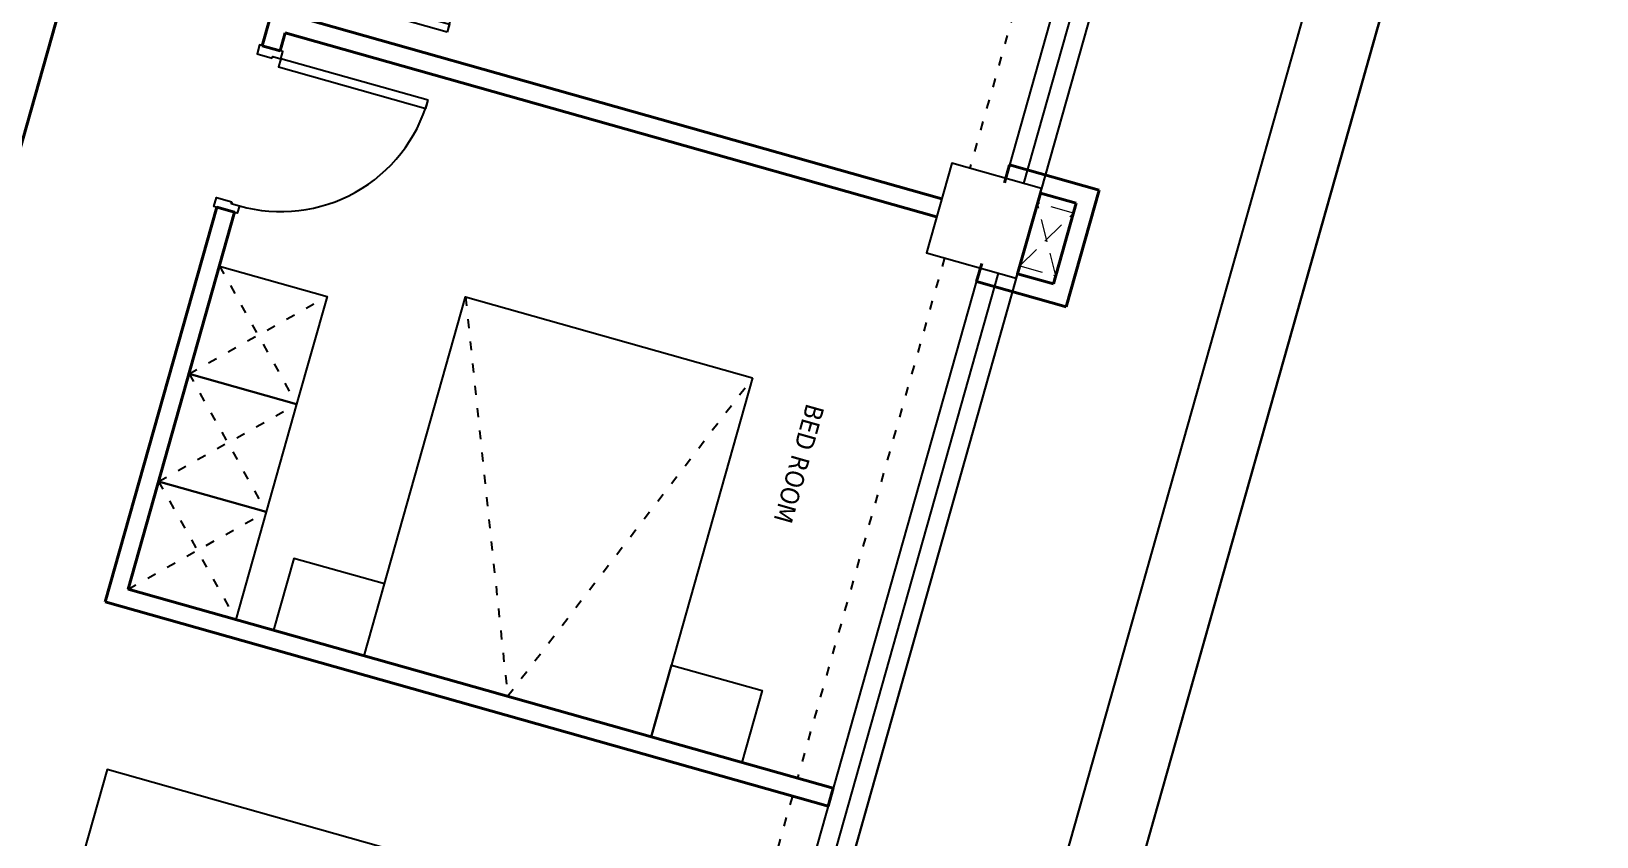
# Model space of a CAD drawing. Header units: millimetres. Extents: x -361654186 to 361255443, y -278569811 to 278836587.
# Drawn here: x -22508 to -14112, y 144167 to 148487 of the extents above; entities that cross this region are included whole.
import ezdxf

# ---------------------------------------------------------------- set-up
doc = ezdxf.new("R2010")
doc.units = ezdxf.units.MM
doc.header["$MEASUREMENT"] = 0
doc.linetypes.add('ACAD_ISO03W100', pattern=[30, 12, -18])
doc.linetypes.add('HIDDEN', pattern=[0.375, 0.25, -0.125])
for name, color, linetype in [('1VinaPVC-Text', 9, 'Continuous'), ('A-_FURN----_E-_N', 251, 'Continuous'), ('A-CORE-OTLN', 6, 'Continuous'), ('IDEA - dim', 251, 'Continuous'), ('KT-Net manh', 139, 'Continuous'), ('Xref_NT1+NT2_MBDV Cot vach_220729$0$ccu12-Thay', 7, 'Continuous')]:
    doc.layers.add(name, color=color, linetype=linetype)
doc.layers.add('DO DIEN TICH SAN', color=40, linetype='Continuous', plot=False)
doc.layers.add('KT-lomo nuoc', color=3, linetype='HIDDEN', lineweight=5)
doc.layers.add('KT-Net cat', color=1, linetype='Continuous', lineweight=40)
doc.styles.add('Tahoma', font='tahoma.ttf')

# ---------------------------------------------------------------- blocks, each defined once
blk = doc.blocks.new('d900n')
for points in [[(20, -50), (20, -40), (65, -40), (65, 0), (-65, 0), (-65, -50)], [(885, -40), (65, -40), (65, -85), (885, -85)], [(20, -850), (20, -860), (65, -860), (65, -900), (-65, -900), (-65, -850)]]:
    blk.add_lwpolyline(points, close=True)
blk.add_arc((65, -40), 820, 270, 0)
blk = doc.blocks.new('A$C49EF45C1')
at = {"layer": 'A-_FURN----_E-_N', "linetype": 'Continuous', "elevation": 0}
for points in [[(-4129.9, 11975.2), (-3529.9, 11975.2), (-3529.9, 11375.2), (-4129.9, 11375.2), (-4129.9, 11975.2)], [(-4129.9, 11375.2), (-3529.9, 11375.2), (-3530, 10775.2), (-4130, 10775.2), (-4129.9, 11375.2)], [(-4130, 10775.2), (-3530, 10775.2), (-3530, 10175.2), (-4130, 10175.2), (-4130, 10775.2)]]:
    blk.add_lwpolyline(points, close=True, dxfattribs=at)
at = {"layer": 'A-CORE-OTLN', "color": 2, "elevation": 0}
blk.add_lwpolyline([(0, 13075.2), (0, 13575.2), (-500, 13575.2), (-500, 13075.2)], close=True, dxfattribs=at)
at = {"layer": 'IDEA - dim'}
for p, q in [((-200, 19850.2, 0), (-200, 13575.2, 0)), ((-100, 19850.2, 0), (-100, 13575.2, 0)), ((0, 19850.2, 0), (0, 13575.2, 0)), ((-200, 13075.2), (-200, 4875.2, 0)), ((-100, 13075.2), (-100, 4875.2, 0)), ((0, 13075.2), (0, 4875.2, 0))]:
    blk.add_line(p, q, dxfattribs=at)
at = {"layer": 'IDEA - dim', "elevation": 0}
for points in [[(-1215, 12175.2), (-1215, 10175.2), (-2815, 10175.2), (-2815, 12175.2)], [(-2815, 10175.2), (-2815, 10575.2), (-3320, 10575.2), (-3320, 10175.2)], [(-1215, 10175.2), (-1215, 10575.2), (-710, 10575.2), (-710, 10175.2)]]:
    blk.add_lwpolyline(points, close=True, dxfattribs=at)
at = {"layer": 'IDEA - dim', "extrusion": (-2.86323e-12, -6.34077e-06, 1), "elevation": -0.1}
blk.add_lwpolyline([(-583, 8650.6), (-583, 9213.7), (-3975.1, 9213.7), (-3975.1, 8378.4)], dxfattribs=at)
at = {"layer": 'KT-Net cat'}
for p, q in [((-5330, 11100.2), (-5330, 15475.2)), ((-4230, 13175.2), (-4230, 13475.2)), ((-500, 13375.2, 0), (-4130, 13375.2, 0)), ((-500, 13275.2, 0), (-4130, 13275.2, 0)), ((-4130, 13275.2, 0), (-4130, 13175.2, 0)), ((-4130, 13175.2, 0), (-4230, 13175.2, 0)), ((-4230, 10075.2), (-4230, 12275.2)), ((-4130, 12275.2, 0), (-4230, 12275.2, 0)), ((-4130, 12275.2, 0), (-4130, 10175.2, 0)), ((-200, 10175.2), (-4130, 10175.2)), ((-200, 10175.2, 0), (-200, 10075.2, 0)), ((-200, 10075.2), (-4230, 10075.2))]:
    blk.add_line(p, q, dxfattribs=at)
at = {"layer": 'KT-Net manh', "linetype": 'ACAD_ISO03W100', "ltscale": 4}
for p, q in [((-400, 16475.2, 0), (-400, 13575.2, 0)), ((-400, 13075.2, 0), (-400, 10175.2)), ((-4129.9, 11975.2, 0), (-3529.9, 11375.2, 0)), ((-4129.9, 11375.2, 0), (-3529.9, 11975.2, 0)), ((-4130, 10775.2, 0), (-3529.9, 11375.2, 0)), ((-4129.9, 11375.2, 0), (-3530, 10775.2, 0)), ((-4130, 10775.2, 0), (-3530, 10175.2, 0)), ((-4130, 10175.2, 0), (-3530, 10775.2, 0)), ((-400, 10075.2), (-400, 4875.2, 0))]:
    blk.add_line(p, q, dxfattribs=at)
at = {"layer": 'KT-Net manh', "linetype": 'ACAD_ISO03W100', "ltscale": 4, "elevation": 0}
blk.add_lwpolyline([(-2815, 12175.2), (-2015, 10175.2), (-1215, 12175.2)], dxfattribs=at)
at = {"layer": 'IDEA - dim', "xscale": -1, "rotation": 179.9978847988566}
blk.add_blockref('d900n', (-4180, 13475.2, 0), dxfattribs=at)
at = {"layer": 'IDEA - dim', "rotation": 0.002115201143256861}
blk.add_blockref('d900n', (-4180, 13175.2, 0), dxfattribs=at)
at = {"layer": '1VinaPVC-Text', "style": 'Tahoma'}
blk.add_text('BED ROOM', height=100, rotation=269.99788, dxfattribs=at).set_placement((-900.1, 12126.8, 0))
blk = doc.blocks.new('*U275')
at = {"layer": 'KT-lomo nuoc', "ltscale": 500}
for p, q in [((-21.5, -402.5), (0, 0)), ((157.2, -312.7), (-178.7, -89.8))]:
    blk.add_line(p, q, dxfattribs=at)
blk.add_lwpolyline([(157.2, -312.7), (-21.5, -402.5), (-178.7, -89.8), (0, 0)], close=True, dxfattribs=at)
blk = doc.blocks.new('CTN TB 38')
at = {"layer": 'KT-Net cat'}
for p, q in [((-12857.3, -44765.6), (-12884.5, -44861.8)), ((-12376.2, -44901.6), (-12857.3, -44765.6)), ((-12692, -44916.2), (-12814.4, -45349.3)), ((-12499.6, -44970.6), (-12692, -44916.2)), ((-12376.2, -44901.6), (-12552.9, -45527.1)), ((-12499.6, -44970.6), (-12621.9, -45403.7)), ((-13006.7, -45294.3), (-13034.1, -45391.1)), ((-12552.9, -45527.1), (-13034.1, -45391.1)), ((-12621.9, -45403.7), (-12814.4, -45349.3))]:
    blk.add_line(p, q, dxfattribs=at)
at = {"layer": 'KT-lomo nuoc', "linetype": 'HIDDEN', "xscale": -0.9999999999999999, "rotation": 10.89765347559021}
blk.add_blockref('*U275', (-12707.1, -44969.5, 0), dxfattribs=at)

msp = doc.modelspace()

# ---------------------------------------------------------------- linework, layer by layer
at = {"layer": 'DO DIEN TICH SAN', "elevation": 0}
msp.add_lwpolyline([(-72832.1, 124588.1), (-60862.8, 139086.9, -0.414214), (-59456.5, 139221.1), (-51280.7, 132469.2, 0.41477), (-48461.1, 132740.8), (-45156.5, 136750.2), (-41452.4, 135703.6), (-41994.2, 133786.2, -0.161322), (-42478.9, 133390.8, 0.267745), (-42546.4, 133308), (-44136.6, 127680.4, 0.525933), (-38767.4, 121214.1), (-26457.8, 122381, 0.310176), (-22041.6, 126071), (-9402.9, 170798.6, 0.05988)], format="xyb", dxfattribs=at)
at = {"layer": 'Xref_NT1+NT2_MBDV Cot vach_220729$0$ccu12-Thay'}
for p, q in [((-22041.9, 126071.1, 0), (-9403.2, 170798.7, 0)), ((-22041.7, 126071, 0), (-9402.9, 170798.6, 0)), ((-21656.7, 125962.2, 0), (-8998.7, 170758, 0))]:
    msp.add_line(p, q, dxfattribs=at)
at = {"layer": 'Xref_NT1+NT2_MBDV Cot vach_220729$0$ccu12-Thay', "elevation": 0}
msp.add_lwpolyline([(-23100, 126370.7), (-10032.5, 172615.7, 0.024688), (-9740.5, 173892.1, 0.086894), (-9738.7, 174618.9), (-10229, 176620), (-14947.1, 196104.6, 0.771545), (-23612.4, 196268.6), (-37446.7, 147317)], format="xyb", dxfattribs=at)
msp.add_lwpolyline([(-21657, 125962.3), (-8999, 170758.1)], dxfattribs=at)

# ---------------------------------------------------------------- block references
msp.add_blockref('CTN TB 38', (-4403.7, 192535.7, 0))
at = {"color": 1, "rotation": 344.2212255667963}
msp.add_blockref('A$C49EF45C1', (-20780.7, 134580.6, 0), dxfattribs=at)

doc.saveas('drawing.dxf')
